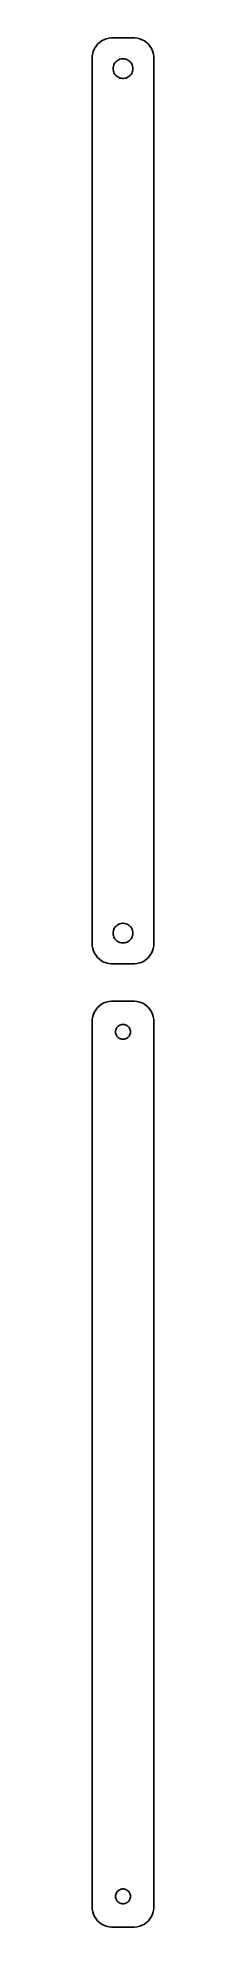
# Model space of a CAD drawing. Header units: metres. Extents: x -8 to 8, y 122 to 580.
import ezdxf

# ---------------------------------------------------------------- set-up
doc = ezdxf.new("R2010")
doc.units = ezdxf.units.M

msp = doc.modelspace()

# ---------------------------------------------------------------- linework, layer by layer
for p, q in [((-6.54507, 578.439), (-6.88153, 577.909)), ((-6.14484, 578.923), (-6.54507, 578.439)), ((-5.68712, 579.353), (-6.14484, 578.923)), ((-5.17912, 579.722), (-5.68712, 579.353)), ((-4.62889, 580.024), (-5.17912, 579.722)), ((-4.04507, 580.255), (-4.62889, 580.024)), ((-3.4369, 580.411), (-4.04507, 580.255)), ((-2.81395, 580.49), (-3.4369, 580.411)), ((2.81395, 580.49), (-2.81395, 580.49)), ((3.4369, 580.411), (2.81395, 580.49)), ((4.04507, 580.255), (3.4369, 580.411)), ((4.62889, 580.024), (4.04507, 580.255)), ((5.17912, 579.722), (4.62889, 580.024)), ((5.68712, 579.353), (5.17912, 579.722)), ((6.14484, 578.923), (5.68712, 579.353)), ((6.54507, 578.439), (6.14484, 578.923)), ((6.88153, 577.909), (6.54507, 578.439)), ((-7.46057, 576.127), (-7.5, 575.5)), ((-7.5, 575.5), (-7.5, 360.5)), ((-7.34291, 576.743), (-7.46057, 576.127)), ((-7.14888, 577.341), (-7.34291, 576.743)), ((-6.88153, 577.909), (-7.14888, 577.341)), ((-2.32458, 573.597), (-2.23146, 573.883)), ((-2.23146, 573.883), (-2.10313, 574.156)), ((-2.10313, 574.156), (-1.94164, 574.411)), ((-1.94164, 574.411), (-1.74951, 574.643)), ((-1.74951, 574.643), (-1.52982, 574.849)), ((-1.52982, 574.849), (-1.28598, 575.026)), ((-1.28598, 575.026), (-1.02187, 575.172)), ((-1.02187, 575.172), (-0.741638, 575.283)), ((-0.741638, 575.283), (-0.449707, 575.357)), ((-0.449707, 575.357), (-0.150696, 575.395)), ((-0.150696, 575.395), (0.150696, 575.395)), ((0.150696, 575.395), (0.449707, 575.357)), ((0.449707, 575.357), (0.741638, 575.283)), ((0.741638, 575.283), (1.02187, 575.172)), ((1.02187, 575.172), (1.28598, 575.026)), ((1.28598, 575.026), (1.52982, 574.849)), ((1.52982, 574.849), (1.74951, 574.643)), ((1.74951, 574.643), (1.94164, 574.411)), ((1.94164, 574.411), (2.10313, 574.156)), ((2.10313, 574.156), (2.23146, 573.883)), ((2.23146, 573.883), (2.32458, 573.597)), ((7.14888, 577.341), (6.88153, 577.909)), ((7.34291, 576.743), (7.14888, 577.341)), ((7.46057, 576.127), (7.34291, 576.743)), ((7.5, 575.5), (7.46057, 576.127)), ((7.5, 360.5), (7.5, 575.5)), ((-2.39999, 573), (-2.38107, 573.301)), ((-2.38107, 572.699), (-2.39999, 573)), ((-2.38107, 573.301), (-2.32458, 573.597)), ((-2.32458, 572.403), (-2.38107, 572.699)), ((-2.23146, 572.117), (-2.32458, 572.403)), ((-2.10313, 571.844), (-2.23146, 572.117)), ((-1.94164, 571.589), (-2.10313, 571.844)), ((-1.74951, 571.357), (-1.94164, 571.589)), ((-1.52982, 571.151), (-1.74951, 571.357)), ((-1.28598, 570.974), (-1.52982, 571.151)), ((-1.02187, 570.828), (-1.28598, 570.974)), ((-0.741638, 570.717), (-1.02187, 570.828)), ((-0.449707, 570.643), (-0.741638, 570.717)), ((-0.150696, 570.605), (-0.449707, 570.643)), ((0.150696, 570.605), (-0.150696, 570.605)), ((0.449707, 570.643), (0.150696, 570.605)), ((0.741638, 570.717), (0.449707, 570.643)), ((1.02187, 570.828), (0.741638, 570.717)), ((1.28598, 570.974), (1.02187, 570.828)), ((1.52982, 571.151), (1.28598, 570.974)), ((1.74951, 571.357), (1.52982, 571.151)), ((1.94164, 571.589), (1.74951, 571.357)), ((2.10313, 571.844), (1.94164, 571.589)), ((2.23146, 572.117), (2.10313, 571.844)), ((2.32458, 572.403), (2.23146, 572.117)), ((2.32458, 573.597), (2.38107, 573.301)), ((2.38107, 572.699), (2.32458, 572.403)), ((2.38107, 573.301), (2.39999, 573)), ((2.39999, 573), (2.38107, 572.699)), ((-2.39999, 363), (-2.38107, 363.301)), ((-2.38107, 362.699), (-2.39999, 363)), ((-2.38107, 363.301), (-2.32458, 363.597)), ((-2.32458, 362.403), (-2.38107, 362.699)), ((-2.32458, 363.597), (-2.23146, 363.883)), ((-2.23146, 363.883), (-2.10313, 364.156)), ((-2.10313, 364.156), (-1.94164, 364.411)), ((-1.94164, 364.411), (-1.74951, 364.643)), ((-1.74951, 364.643), (-1.52982, 364.849)), ((-1.52982, 364.849), (-1.28598, 365.026)), ((-1.28598, 365.026), (-1.02187, 365.172)), ((-1.02187, 365.172), (-0.741638, 365.283)), ((-0.741638, 365.283), (-0.449707, 365.357)), ((-0.449707, 365.357), (-0.150696, 365.395)), ((-0.150696, 365.395), (0.150696, 365.395)), ((0.150696, 365.395), (0.449707, 365.357)), ((0.449707, 365.357), (0.741638, 365.283)), ((0.741638, 365.283), (1.02187, 365.172)), ((1.02187, 365.172), (1.28598, 365.026)), ((1.28598, 365.026), (1.52982, 364.849)), ((1.52982, 364.849), (1.74951, 364.643)), ((1.74951, 364.643), (1.94164, 364.411)), ((1.94164, 364.411), (2.10313, 364.156)), ((2.10313, 364.156), (2.23146, 363.883)), ((2.23146, 363.883), (2.32458, 363.597)), ((2.32458, 363.597), (2.38107, 363.301)), ((2.38107, 362.699), (2.32458, 362.403)), ((2.38107, 363.301), (2.39999, 363)), ((2.39999, 363), (2.38107, 362.699)), ((-7.5, 360.5), (-7.46057, 359.873)), ((-7.46057, 359.873), (-7.34291, 359.257)), ((-7.34291, 359.257), (-7.14888, 358.659)), ((-7.14888, 358.659), (-6.88153, 358.091)), ((-6.88153, 358.091), (-6.54507, 357.561)), ((-2.23146, 362.117), (-2.32458, 362.403)), ((-2.10313, 361.844), (-2.23146, 362.117)), ((-1.94164, 361.589), (-2.10313, 361.844)), ((-1.74951, 361.357), (-1.94164, 361.589)), ((-1.52982, 361.151), (-1.74951, 361.357)), ((-1.28598, 360.974), (-1.52982, 361.151)), ((-1.02187, 360.828), (-1.28598, 360.974)), ((-0.741638, 360.717), (-1.02187, 360.828)), ((-0.449707, 360.643), (-0.741638, 360.717)), ((-0.150696, 360.605), (-0.449707, 360.643)), ((0.150696, 360.605), (-0.150696, 360.605)), ((0.449707, 360.643), (0.150696, 360.605)), ((0.741638, 360.717), (0.449707, 360.643)), ((1.02187, 360.828), (0.741638, 360.717)), ((1.28598, 360.974), (1.02187, 360.828)), ((1.52982, 361.151), (1.28598, 360.974)), ((1.74951, 361.357), (1.52982, 361.151)), ((1.94164, 361.589), (1.74951, 361.357)), ((2.10313, 361.844), (1.94164, 361.589)), ((2.23146, 362.117), (2.10313, 361.844)), ((2.32458, 362.403), (2.23146, 362.117)), ((6.54507, 357.561), (6.88153, 358.091)), ((6.88153, 358.091), (7.14888, 358.659)), ((7.14888, 358.659), (7.34291, 359.257)), ((7.34291, 359.257), (7.46057, 359.873)), ((7.46057, 359.873), (7.5, 360.5)), ((-6.54507, 357.561), (-6.14484, 357.077)), ((-6.14484, 357.077), (-5.68712, 356.647)), ((-5.68712, 356.647), (-5.17912, 356.278)), ((-5.17912, 356.278), (-4.62889, 355.976)), ((-4.62889, 355.976), (-4.04507, 355.745)), ((-4.04507, 355.745), (-3.4369, 355.589)), ((-3.4369, 355.589), (-2.81395, 355.51)), ((-2.81395, 355.51), (2.81395, 355.51)), ((2.81395, 355.51), (3.4369, 355.589)), ((3.4369, 355.589), (4.04507, 355.745)), ((4.04507, 355.745), (4.62889, 355.976)), ((4.62889, 355.976), (5.17912, 356.278)), ((5.17912, 356.278), (5.68712, 356.647)), ((5.68712, 356.647), (6.14484, 357.077)), ((6.14484, 357.077), (6.54507, 357.561)), ((-6.54507, 344.439), (-6.88153, 343.909)), ((-6.14484, 344.923), (-6.54507, 344.439)), ((-5.68712, 345.353), (-6.14484, 344.923)), ((-5.17912, 345.722), (-5.68712, 345.353)), ((-4.62889, 346.024), (-5.17912, 345.722)), ((-4.04507, 346.255), (-4.62889, 346.024)), ((-3.4369, 346.411), (-4.04507, 346.255)), ((-2.81395, 346.49), (-3.4369, 346.411)), ((2.81395, 346.49), (-2.81395, 346.49)), ((3.4369, 346.411), (2.81395, 346.49)), ((4.04507, 346.255), (3.4369, 346.411)), ((4.62889, 346.024), (4.04507, 346.255)), ((5.17912, 345.722), (4.62889, 346.024)), ((5.68712, 345.353), (5.17912, 345.722)), ((6.14484, 344.923), (5.68712, 345.353)), ((6.54507, 344.439), (6.14484, 344.923)), ((6.88153, 343.909), (6.54507, 344.439)), ((-7.46057, 342.127), (-7.5, 341.5)), ((-7.5, 341.5), (-7.5, 126.5)), ((-7.34291, 342.743), (-7.46057, 342.127)), ((-7.14888, 343.341), (-7.34291, 342.743)), ((-6.88153, 343.909), (-7.14888, 343.341)), ((-1.74344, 339.448), (-1.67358, 339.663)), ((-1.67358, 339.663), (-1.57735, 339.867)), ((-1.57735, 339.867), (-1.45622, 340.058)), ((-1.45622, 340.058), (-1.31213, 340.232)), ((-1.31213, 340.232), (-1.14735, 340.387)), ((-1.14735, 340.387), (-0.964478, 340.52)), ((-0.964478, 340.52), (-0.766388, 340.629)), ((-0.766388, 340.629), (-0.556229, 340.712)), ((-0.556229, 340.712), (-0.33728, 340.768)), ((-0.33728, 340.768), (-0.113022, 340.796)), ((-0.113022, 340.796), (0.113022, 340.796)), ((0.113022, 340.796), (0.33728, 340.768)), ((0.33728, 340.768), (0.556229, 340.712)), ((0.556229, 340.712), (0.766388, 340.629)), ((0.766388, 340.629), (0.964478, 340.52)), ((0.964478, 340.52), (1.14735, 340.387)), ((1.14735, 340.387), (1.31213, 340.232)), ((1.31213, 340.232), (1.45622, 340.058)), ((1.45622, 340.058), (1.57735, 339.867)), ((1.57735, 339.867), (1.67358, 339.663)), ((1.67358, 339.663), (1.74344, 339.448)), ((7.14888, 343.341), (6.88153, 343.909)), ((7.34291, 342.743), (7.14888, 343.341)), ((7.46057, 342.127), (7.34291, 342.743)), ((7.5, 341.5), (7.46057, 342.127)), ((7.5, 126.5), (7.5, 341.5)), ((-1.79999, 339), (-1.7858, 339.226)), ((-1.7858, 338.774), (-1.79999, 339)), ((-1.7858, 339.226), (-1.74344, 339.448)), ((-1.74344, 338.552), (-1.7858, 338.774)), ((-1.67358, 338.337), (-1.74344, 338.552)), ((-1.57735, 338.133), (-1.67358, 338.337)), ((-1.45622, 337.942), (-1.57735, 338.133)), ((-1.31213, 337.768), (-1.45622, 337.942)), ((-1.14735, 337.613), (-1.31213, 337.768)), ((-0.964478, 337.48), (-1.14735, 337.613)), ((-0.766388, 337.371), (-0.964478, 337.48)), ((-0.556229, 337.288), (-0.766388, 337.371)), ((-0.33728, 337.232), (-0.556229, 337.288)), ((-0.113022, 337.204), (-0.33728, 337.232)), ((0.113022, 337.204), (-0.113022, 337.204)), ((0.33728, 337.232), (0.113022, 337.204)), ((0.556229, 337.288), (0.33728, 337.232)), ((0.766388, 337.371), (0.556229, 337.288)), ((0.964478, 337.48), (0.766388, 337.371)), ((1.14735, 337.613), (0.964478, 337.48)), ((1.31213, 337.768), (1.14735, 337.613)), ((1.45622, 337.942), (1.31213, 337.768)), ((1.57735, 338.133), (1.45622, 337.942)), ((1.67358, 338.337), (1.57735, 338.133)), ((1.74344, 338.552), (1.67358, 338.337)), ((1.74344, 339.448), (1.7858, 339.226)), ((1.7858, 338.774), (1.74344, 338.552)), ((1.7858, 339.226), (1.79999, 339)), ((1.79999, 339), (1.7858, 338.774)), ((-1.79999, 129), (-1.7858, 129.226)), ((-1.7858, 128.774), (-1.79999, 129)), ((-1.7858, 129.226), (-1.74344, 129.448)), ((-1.74344, 128.552), (-1.7858, 128.774)), ((-1.74344, 129.448), (-1.67358, 129.663)), ((-1.67358, 128.337), (-1.74344, 128.552)), ((-1.67358, 129.663), (-1.57735, 129.867)), ((-1.57735, 129.867), (-1.45622, 130.058)), ((-1.45622, 130.058), (-1.31213, 130.232)), ((-1.31213, 130.232), (-1.14735, 130.387)), ((-1.14735, 130.387), (-0.964478, 130.52)), ((-0.964478, 130.52), (-0.766388, 130.629)), ((-0.766388, 130.629), (-0.556229, 130.712)), ((-0.556229, 130.712), (-0.33728, 130.768)), ((-0.33728, 130.768), (-0.113022, 130.796)), ((-0.113022, 130.796), (0.113022, 130.796)), ((0.113022, 130.796), (0.33728, 130.768)), ((0.33728, 130.768), (0.556229, 130.712)), ((0.556229, 130.712), (0.766388, 130.629)), ((0.766388, 130.629), (0.964478, 130.52)), ((0.964478, 130.52), (1.14735, 130.387)), ((1.14735, 130.387), (1.31213, 130.232)), ((1.31213, 130.232), (1.45622, 130.058)), ((1.45622, 130.058), (1.57735, 129.867)), ((1.57735, 129.867), (1.67358, 129.663)), ((1.67358, 129.663), (1.74344, 129.448)), ((1.74344, 128.552), (1.67358, 128.337)), ((1.74344, 129.448), (1.7858, 129.226)), ((1.7858, 128.774), (1.74344, 128.552)), ((1.7858, 129.226), (1.79999, 129)), ((1.79999, 129), (1.7858, 128.774)), ((-7.5, 126.5), (-7.46057, 125.873)), ((-7.46057, 125.873), (-7.34291, 125.257)), ((-7.34291, 125.257), (-7.14888, 124.659)), ((-7.14888, 124.659), (-6.88153, 124.091)), ((-6.88153, 124.091), (-6.54507, 123.561)), ((-1.57735, 128.133), (-1.67358, 128.337)), ((-1.45622, 127.942), (-1.57735, 128.133)), ((-1.31213, 127.768), (-1.45622, 127.942)), ((-1.14735, 127.613), (-1.31213, 127.768)), ((-0.964478, 127.48), (-1.14735, 127.613)), ((-0.766388, 127.371), (-0.964478, 127.48)), ((-0.556229, 127.288), (-0.766388, 127.371)), ((-0.33728, 127.232), (-0.556229, 127.288)), ((-0.113022, 127.204), (-0.33728, 127.232)), ((0.113022, 127.204), (-0.113022, 127.204)), ((0.33728, 127.232), (0.113022, 127.204)), ((0.556229, 127.288), (0.33728, 127.232)), ((0.766388, 127.371), (0.556229, 127.288)), ((0.964478, 127.48), (0.766388, 127.371)), ((1.14735, 127.613), (0.964478, 127.48)), ((1.31213, 127.768), (1.14735, 127.613)), ((1.45622, 127.942), (1.31213, 127.768)), ((1.57735, 128.133), (1.45622, 127.942)), ((1.67358, 128.337), (1.57735, 128.133)), ((6.54507, 123.561), (6.88153, 124.091)), ((6.88153, 124.091), (7.14888, 124.659)), ((7.14888, 124.659), (7.34291, 125.257)), ((7.34291, 125.257), (7.46057, 125.873)), ((7.46057, 125.873), (7.5, 126.5)), ((-6.54507, 123.561), (-6.14484, 123.077)), ((-6.14484, 123.077), (-5.68712, 122.647)), ((-5.68712, 122.647), (-5.17912, 122.278)), ((-5.17912, 122.278), (-4.62889, 121.976)), ((-4.62889, 121.976), (-4.04507, 121.745)), ((-4.04507, 121.745), (-3.4369, 121.589)), ((-3.4369, 121.589), (-2.81395, 121.51)), ((-2.81395, 121.51), (2.81395, 121.51)), ((2.81395, 121.51), (3.4369, 121.589)), ((3.4369, 121.589), (4.04507, 121.745)), ((4.04507, 121.745), (4.62889, 121.976)), ((4.62889, 121.976), (5.17912, 122.278)), ((5.17912, 122.278), (5.68712, 122.647)), ((5.68712, 122.647), (6.14484, 123.077)), ((6.14484, 123.077), (6.54507, 123.561))]:
    msp.add_line(p, q)

doc.saveas('drawing.dxf')
